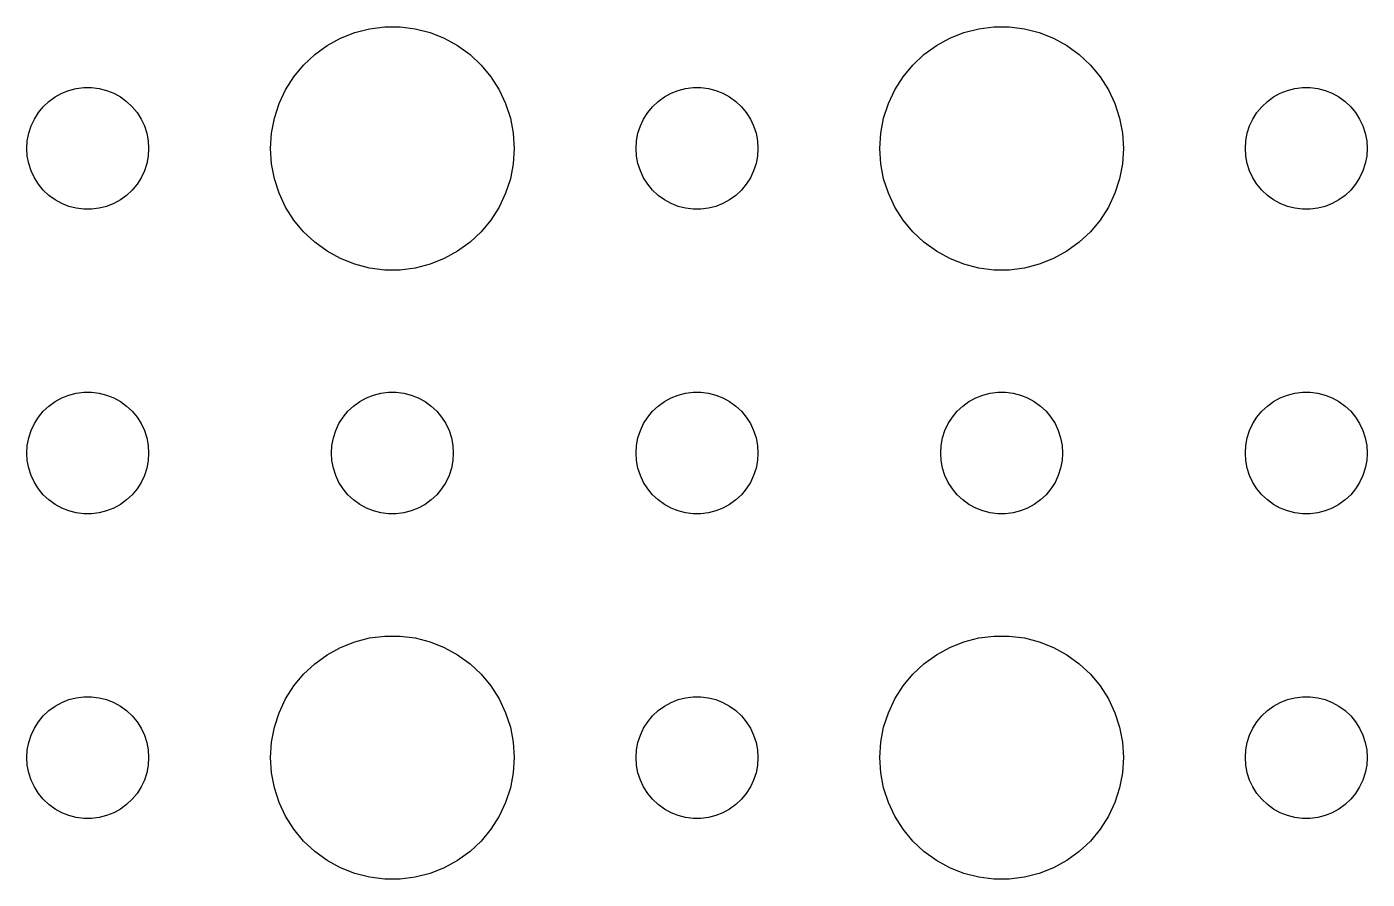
# Model space of a CAD drawing. Header units: metres. Extents: x -150 to 150, y -149 to 149.
# Drawn here: x -76.5 to -43.5, y -100.49 to -79.51 of the extents above; entities that cross this region are included whole.
import ezdxf

# ---------------------------------------------------------------- set-up
doc = ezdxf.new("R2010")
doc.units = ezdxf.units.M

msp = doc.modelspace()

# ---------------------------------------------------------------- linework, layer by layer
for p, q in [((-68.0621, -79.5531), (-67.6884, -79.5059)), ((-67.6884, -79.5059), (-67.3116, -79.5059)), ((-67.3116, -79.5059), (-66.9379, -79.5531)), ((-53.0621, -79.5531), (-52.6884, -79.5059)), ((-52.6884, -79.5059), (-52.3116, -79.5059)), ((-52.3116, -79.5059), (-51.9379, -79.5531)), ((-69.1075, -79.967), (-68.7773, -79.7855)), ((-68.7773, -79.7855), (-68.427, -79.6468)), ((-68.427, -79.6468), (-68.0621, -79.5531)), ((-66.9379, -79.5531), (-66.573, -79.6468)), ((-66.573, -79.6468), (-66.2227, -79.7855)), ((-66.2227, -79.7855), (-65.8925, -79.967)), ((-54.1075, -79.967), (-53.7773, -79.7855)), ((-53.7773, -79.7855), (-53.427, -79.6468)), ((-53.427, -79.6468), (-53.0621, -79.5531)), ((-51.9379, -79.5531), (-51.5729, -79.6468)), ((-51.5729, -79.6468), (-51.2227, -79.7855)), ((-51.2227, -79.7855), (-50.8925, -79.967)), ((-69.6869, -80.4464), (-69.4123, -80.1885)), ((-69.4123, -80.1885), (-69.1075, -79.967)), ((-65.8925, -79.967), (-65.5877, -80.1885)), ((-65.5877, -80.1885), (-65.3131, -80.4464)), ((-54.6869, -80.4464), (-54.4123, -80.1885)), ((-54.4123, -80.1885), (-54.1075, -79.967)), ((-50.8925, -79.967), (-50.5877, -80.1885)), ((-50.5877, -80.1885), (-50.3131, -80.4464)), ((-69.927, -80.7366), (-69.6869, -80.4464)), ((-65.3131, -80.4464), (-65.073, -80.7366)), ((-54.927, -80.7366), (-54.6869, -80.4464)), ((-50.3131, -80.4464), (-50.0729, -80.7366)), ((-70.1289, -81.0547), (-69.927, -80.7366)), ((-65.073, -80.7366), (-64.8711, -81.0547)), ((-55.1289, -81.0547), (-54.927, -80.7366)), ((-50.0729, -80.7366), (-49.8711, -81.0547)), ((-75.8037, -81.2335), (-75.6387, -81.1428)), ((-75.6387, -81.1428), (-75.4635, -81.0734)), ((-75.4635, -81.0734), (-75.2811, -81.0266)), ((-75.2811, -81.0266), (-75.0942, -81.003)), ((-75.0942, -81.003), (-74.9058, -81.003)), ((-74.9058, -81.003), (-74.7189, -81.0266)), ((-74.7189, -81.0266), (-74.5365, -81.0734)), ((-74.5365, -81.0734), (-74.3613, -81.1428)), ((-74.3613, -81.1428), (-74.1963, -81.2335)), ((-70.2893, -81.3956), (-70.1289, -81.0547)), ((-64.8711, -81.0547), (-64.7107, -81.3956)), ((-60.8037, -81.2335), (-60.6387, -81.1428)), ((-60.6387, -81.1428), (-60.4635, -81.0734)), ((-60.4635, -81.0734), (-60.2811, -81.0266)), ((-60.2811, -81.0266), (-60.0942, -81.003)), ((-60.0942, -81.003), (-59.9058, -81.003)), ((-59.9058, -81.003), (-59.7189, -81.0266)), ((-59.7189, -81.0266), (-59.5365, -81.0734)), ((-59.5365, -81.0734), (-59.3613, -81.1428)), ((-59.3613, -81.1428), (-59.1963, -81.2335)), ((-55.2893, -81.3956), (-55.1289, -81.0547)), ((-49.8711, -81.0547), (-49.7107, -81.3956)), ((-45.8037, -81.2335), (-45.6387, -81.1428)), ((-45.6387, -81.1428), (-45.4635, -81.0734)), ((-45.4635, -81.0734), (-45.2811, -81.0266)), ((-45.2811, -81.0266), (-45.0942, -81.003)), ((-45.0942, -81.003), (-44.9058, -81.003)), ((-44.9058, -81.003), (-44.7189, -81.0266)), ((-44.7189, -81.0266), (-44.5365, -81.0734)), ((-44.5365, -81.0734), (-44.3613, -81.1428)), ((-44.3613, -81.1428), (-44.1963, -81.2335)), ((-76.2135, -81.6183), (-76.0934, -81.4732)), ((-76.0934, -81.4732), (-75.9561, -81.3442)), ((-75.9561, -81.3442), (-75.8037, -81.2335)), ((-74.1963, -81.2335), (-74.0439, -81.3442)), ((-74.0439, -81.3442), (-73.9065, -81.4732)), ((-73.9065, -81.4732), (-73.7865, -81.6183)), ((-70.4057, -81.7539), (-70.2893, -81.3956)), ((-64.7107, -81.3956), (-64.5943, -81.7539)), ((-61.2135, -81.6183), (-61.0934, -81.4732)), ((-61.0934, -81.4732), (-60.9561, -81.3442)), ((-60.9561, -81.3442), (-60.8037, -81.2335)), ((-59.1963, -81.2335), (-59.0439, -81.3442)), ((-59.0439, -81.3442), (-58.9065, -81.4732)), ((-58.9065, -81.4732), (-58.7865, -81.6183)), ((-55.4057, -81.7539), (-55.2893, -81.3956)), ((-49.7107, -81.3956), (-49.5942, -81.7539)), ((-46.2135, -81.6183), (-46.0934, -81.4732)), ((-46.0934, -81.4732), (-45.9561, -81.3442)), ((-45.9561, -81.3442), (-45.8037, -81.2335)), ((-44.1963, -81.2335), (-44.0439, -81.3442)), ((-44.0439, -81.3442), (-43.9065, -81.4732)), ((-43.9065, -81.4732), (-43.7865, -81.6183)), ((-76.3947, -81.9478), (-76.3145, -81.7774)), ((-76.3145, -81.7774), (-76.2135, -81.6183)), ((-73.7865, -81.6183), (-73.6855, -81.7774)), ((-73.6855, -81.7774), (-73.6053, -81.9478)), ((-70.4763, -82.124), (-70.4057, -81.7539)), ((-64.5943, -81.7539), (-64.5237, -82.124)), ((-61.3947, -81.9478), (-61.3145, -81.7774)), ((-61.3145, -81.7774), (-61.2135, -81.6183)), ((-58.7865, -81.6183), (-58.6855, -81.7774)), ((-58.6855, -81.7774), (-58.6053, -81.9478)), ((-55.4763, -82.124), (-55.4057, -81.7539)), ((-49.5942, -81.7539), (-49.5237, -82.124)), ((-46.3947, -81.9478), (-46.3145, -81.7774)), ((-46.3145, -81.7774), (-46.2135, -81.6183)), ((-43.7865, -81.6183), (-43.6855, -81.7774)), ((-43.6855, -81.7774), (-43.6053, -81.9478)), ((-76.4882, -82.312), (-76.4529, -82.127)), ((-76.4529, -82.127), (-76.3947, -81.9478)), ((-73.6053, -81.9478), (-73.5471, -82.127)), ((-73.5471, -82.127), (-73.5118, -82.312)), ((-70.5, -82.5), (-70.4763, -82.124)), ((-64.5237, -82.124), (-64.5, -82.5)), ((-61.4882, -82.312), (-61.4529, -82.127)), ((-61.4529, -82.127), (-61.3947, -81.9478)), ((-58.6053, -81.9478), (-58.5471, -82.127)), ((-58.5471, -82.127), (-58.5118, -82.312)), ((-55.5, -82.5), (-55.4763, -82.124)), ((-49.5237, -82.124), (-49.5, -82.5)), ((-46.4882, -82.312), (-46.4529, -82.127)), ((-46.4529, -82.127), (-46.3947, -81.9478)), ((-43.6053, -81.9478), (-43.5471, -82.127)), ((-43.5471, -82.127), (-43.5118, -82.312)), ((-76.5, -82.5), (-76.4882, -82.312)), ((-76.4882, -82.688), (-76.5, -82.5)), ((-73.5118, -82.312), (-73.5, -82.5)), ((-73.5, -82.5), (-73.5118, -82.688)), ((-70.4763, -82.876), (-70.5, -82.5)), ((-64.5, -82.5), (-64.5237, -82.876)), ((-61.5, -82.5), (-61.4882, -82.312)), ((-61.4882, -82.688), (-61.5, -82.5)), ((-58.5118, -82.312), (-58.5, -82.5)), ((-58.5, -82.5), (-58.5118, -82.688)), ((-55.4763, -82.876), (-55.5, -82.5)), ((-49.5, -82.5), (-49.5237, -82.876)), ((-46.5, -82.5), (-46.4882, -82.312)), ((-46.4882, -82.688), (-46.5, -82.5)), ((-43.5118, -82.312), (-43.5, -82.5)), ((-43.5, -82.5), (-43.5118, -82.688)), ((-76.4529, -82.873), (-76.4882, -82.688)), ((-73.5118, -82.688), (-73.5471, -82.873)), ((-61.4529, -82.873), (-61.4882, -82.688)), ((-58.5118, -82.688), (-58.5471, -82.873)), ((-46.4529, -82.873), (-46.4882, -82.688)), ((-43.5118, -82.688), (-43.5471, -82.873)), ((-76.3947, -83.0522), (-76.4529, -82.873)), ((-76.3145, -83.2226), (-76.3947, -83.0522)), ((-73.6053, -83.0522), (-73.6855, -83.2226)), ((-73.5471, -82.873), (-73.6053, -83.0522)), ((-70.4057, -83.2461), (-70.4763, -82.876)), ((-64.5237, -82.876), (-64.5943, -83.2461)), ((-61.3947, -83.0522), (-61.4529, -82.873)), ((-61.3145, -83.2226), (-61.3947, -83.0522)), ((-58.6053, -83.0522), (-58.6855, -83.2226)), ((-58.5471, -82.873), (-58.6053, -83.0522)), ((-55.4057, -83.2461), (-55.4763, -82.876)), ((-49.5237, -82.876), (-49.5942, -83.2461)), ((-46.3947, -83.0522), (-46.4529, -82.873)), ((-46.3145, -83.2226), (-46.3947, -83.0522)), ((-43.6053, -83.0522), (-43.6855, -83.2226)), ((-43.5471, -82.873), (-43.6053, -83.0522)), ((-76.2135, -83.3817), (-76.3145, -83.2226)), ((-76.0934, -83.5268), (-76.2135, -83.3817)), ((-73.7865, -83.3817), (-73.9065, -83.5268)), ((-73.6855, -83.2226), (-73.7865, -83.3817)), ((-70.2893, -83.6044), (-70.4057, -83.2461)), ((-64.5943, -83.2461), (-64.7107, -83.6044)), ((-61.2135, -83.3817), (-61.3145, -83.2226)), ((-61.0934, -83.5268), (-61.2135, -83.3817)), ((-58.7865, -83.3817), (-58.9065, -83.5268)), ((-58.6855, -83.2226), (-58.7865, -83.3817)), ((-55.2893, -83.6044), (-55.4057, -83.2461)), ((-49.5942, -83.2461), (-49.7107, -83.6044)), ((-46.2135, -83.3817), (-46.3145, -83.2226)), ((-46.0934, -83.5268), (-46.2135, -83.3817)), ((-43.7865, -83.3817), (-43.9065, -83.5268)), ((-43.6855, -83.2226), (-43.7865, -83.3817)), ((-75.9561, -83.6558), (-76.0934, -83.5268)), ((-75.8037, -83.7665), (-75.9561, -83.6558)), ((-75.6387, -83.8572), (-75.8037, -83.7665)), ((-74.1963, -83.7665), (-74.3613, -83.8572)), ((-74.0439, -83.6558), (-74.1963, -83.7665)), ((-73.9065, -83.5268), (-74.0439, -83.6558)), ((-70.1289, -83.9453), (-70.2893, -83.6044)), ((-64.7107, -83.6044), (-64.8711, -83.9453)), ((-60.9561, -83.6558), (-61.0934, -83.5268)), ((-60.8037, -83.7665), (-60.9561, -83.6558)), ((-60.6387, -83.8572), (-60.8037, -83.7665)), ((-59.1963, -83.7665), (-59.3613, -83.8572)), ((-59.0439, -83.6558), (-59.1963, -83.7665)), ((-58.9065, -83.5268), (-59.0439, -83.6558)), ((-55.1289, -83.9453), (-55.2893, -83.6044)), ((-49.7107, -83.6044), (-49.8711, -83.9453)), ((-45.9561, -83.6558), (-46.0934, -83.5268)), ((-45.8037, -83.7665), (-45.9561, -83.6558)), ((-45.6387, -83.8572), (-45.8037, -83.7665)), ((-44.1963, -83.7665), (-44.3613, -83.8572)), ((-44.0439, -83.6558), (-44.1963, -83.7665)), ((-43.9065, -83.5268), (-44.0439, -83.6558)), ((-75.4635, -83.9266), (-75.6387, -83.8572)), ((-75.2811, -83.9734), (-75.4635, -83.9266)), ((-75.0942, -83.997), (-75.2811, -83.9734)), ((-74.9058, -83.997), (-75.0942, -83.997)), ((-74.7189, -83.9734), (-74.9058, -83.997)), ((-74.5365, -83.9266), (-74.7189, -83.9734)), ((-74.3613, -83.8572), (-74.5365, -83.9266)), ((-69.927, -84.2634), (-70.1289, -83.9453)), ((-64.8711, -83.9453), (-65.073, -84.2634)), ((-60.4635, -83.9266), (-60.6387, -83.8572)), ((-60.2811, -83.9734), (-60.4635, -83.9266)), ((-60.0942, -83.997), (-60.2811, -83.9734)), ((-59.9058, -83.997), (-60.0942, -83.997)), ((-59.7189, -83.9734), (-59.9058, -83.997)), ((-59.5365, -83.9266), (-59.7189, -83.9734)), ((-59.3613, -83.8572), (-59.5365, -83.9266)), ((-54.927, -84.2634), (-55.1289, -83.9453)), ((-49.8711, -83.9453), (-50.0729, -84.2634)), ((-45.4635, -83.9266), (-45.6387, -83.8572)), ((-45.2811, -83.9734), (-45.4635, -83.9266)), ((-45.0942, -83.997), (-45.2811, -83.9734)), ((-44.9058, -83.997), (-45.0942, -83.997)), ((-44.7189, -83.9734), (-44.9058, -83.997)), ((-44.5365, -83.9266), (-44.7189, -83.9734)), ((-44.3613, -83.8572), (-44.5365, -83.9266)), ((-69.6869, -84.5536), (-69.927, -84.2634)), ((-65.073, -84.2634), (-65.3131, -84.5536)), ((-54.6869, -84.5536), (-54.927, -84.2634)), ((-50.0729, -84.2634), (-50.3131, -84.5536)), ((-69.4123, -84.8115), (-69.6869, -84.5536)), ((-65.3131, -84.5536), (-65.5877, -84.8115)), ((-54.4123, -84.8115), (-54.6869, -84.5536)), ((-50.3131, -84.5536), (-50.5877, -84.8115)), ((-69.1075, -85.033), (-69.4123, -84.8115)), ((-68.7773, -85.2145), (-69.1075, -85.033)), ((-65.8925, -85.033), (-66.2227, -85.2145)), ((-65.5877, -84.8115), (-65.8925, -85.033)), ((-54.1075, -85.033), (-54.4123, -84.8115)), ((-53.7773, -85.2145), (-54.1075, -85.033)), ((-50.8925, -85.033), (-51.2227, -85.2145)), ((-50.5877, -84.8115), (-50.8925, -85.033)), ((-68.427, -85.3532), (-68.7773, -85.2145)), ((-68.0621, -85.4469), (-68.427, -85.3532)), ((-67.6884, -85.4941), (-68.0621, -85.4469)), ((-66.9379, -85.4469), (-67.3116, -85.4941)), ((-66.573, -85.3532), (-66.9379, -85.4469)), ((-66.2227, -85.2145), (-66.573, -85.3532)), ((-53.427, -85.3532), (-53.7773, -85.2145)), ((-53.0621, -85.4469), (-53.427, -85.3532)), ((-52.6884, -85.4941), (-53.0621, -85.4469)), ((-51.9379, -85.4469), (-52.3116, -85.4941)), ((-51.5729, -85.3532), (-51.9379, -85.4469)), ((-51.2227, -85.2145), (-51.5729, -85.3532)), ((-67.3116, -85.4941), (-67.6884, -85.4941)), ((-52.3116, -85.4941), (-52.6884, -85.4941)), ((-75.9561, -88.8442), (-75.8037, -88.7335)), ((-75.8037, -88.7335), (-75.6387, -88.6428)), ((-75.6387, -88.6428), (-75.4635, -88.5734)), ((-75.4635, -88.5734), (-75.2811, -88.5266)), ((-75.2811, -88.5266), (-75.0942, -88.503)), ((-75.0942, -88.503), (-74.9058, -88.503)), ((-74.9058, -88.503), (-74.7189, -88.5266)), ((-74.7189, -88.5266), (-74.5365, -88.5734)), ((-74.5365, -88.5734), (-74.3613, -88.6428)), ((-74.3613, -88.6428), (-74.1963, -88.7335)), ((-74.1963, -88.7335), (-74.0439, -88.8442)), ((-68.4561, -88.8442), (-68.3037, -88.7335)), ((-68.3037, -88.7335), (-68.1387, -88.6428)), ((-68.1387, -88.6428), (-67.9635, -88.5734)), ((-67.9635, -88.5734), (-67.7811, -88.5266)), ((-67.7811, -88.5266), (-67.5942, -88.503)), ((-67.5942, -88.503), (-67.4058, -88.503)), ((-67.4058, -88.503), (-67.2189, -88.5266)), ((-67.2189, -88.5266), (-67.0365, -88.5734)), ((-67.0365, -88.5734), (-66.8613, -88.6428)), ((-66.8613, -88.6428), (-66.6963, -88.7335)), ((-66.6963, -88.7335), (-66.5439, -88.8442)), ((-60.9561, -88.8442), (-60.8037, -88.7335)), ((-60.8037, -88.7335), (-60.6387, -88.6428)), ((-60.6387, -88.6428), (-60.4635, -88.5734)), ((-60.4635, -88.5734), (-60.2811, -88.5266)), ((-60.2811, -88.5266), (-60.0942, -88.503)), ((-60.0942, -88.503), (-59.9058, -88.503)), ((-59.9058, -88.503), (-59.7189, -88.5266)), ((-59.7189, -88.5266), (-59.5365, -88.5734)), ((-59.5365, -88.5734), (-59.3613, -88.6428)), ((-59.3613, -88.6428), (-59.1963, -88.7335)), ((-59.1963, -88.7335), (-59.0439, -88.8442)), ((-53.4561, -88.8442), (-53.3037, -88.7335)), ((-53.3037, -88.7335), (-53.1387, -88.6428)), ((-53.1387, -88.6428), (-52.9635, -88.5734)), ((-52.9635, -88.5734), (-52.7811, -88.5266)), ((-52.7811, -88.5266), (-52.5942, -88.503)), ((-52.5942, -88.503), (-52.4058, -88.503)), ((-52.4058, -88.503), (-52.2189, -88.5266)), ((-52.2189, -88.5266), (-52.0365, -88.5734)), ((-52.0365, -88.5734), (-51.8613, -88.6428)), ((-51.8613, -88.6428), (-51.6963, -88.7335)), ((-51.6963, -88.7335), (-51.5439, -88.8442)), ((-45.9561, -88.8442), (-45.8037, -88.7335)), ((-45.8037, -88.7335), (-45.6387, -88.6428)), ((-45.6387, -88.6428), (-45.4635, -88.5734)), ((-45.4635, -88.5734), (-45.2811, -88.5266)), ((-45.2811, -88.5266), (-45.0942, -88.503)), ((-45.0942, -88.503), (-44.9058, -88.503)), ((-44.9058, -88.503), (-44.7189, -88.5266)), ((-44.7189, -88.5266), (-44.5365, -88.5734)), ((-44.5365, -88.5734), (-44.3613, -88.6428)), ((-44.3613, -88.6428), (-44.1963, -88.7335)), ((-44.1963, -88.7335), (-44.0439, -88.8442)), ((-76.2135, -89.1183), (-76.0934, -88.9732)), ((-76.0934, -88.9732), (-75.9561, -88.8442)), ((-74.0439, -88.8442), (-73.9065, -88.9732)), ((-73.9065, -88.9732), (-73.7865, -89.1183)), ((-68.7135, -89.1183), (-68.5934, -88.9732)), ((-68.5934, -88.9732), (-68.4561, -88.8442)), ((-66.5439, -88.8442), (-66.4065, -88.9732)), ((-66.4065, -88.9732), (-66.2865, -89.1183)), ((-61.2135, -89.1183), (-61.0934, -88.9732)), ((-61.0934, -88.9732), (-60.9561, -88.8442)), ((-59.0439, -88.8442), (-58.9065, -88.9732)), ((-58.9065, -88.9732), (-58.7865, -89.1183)), ((-53.7135, -89.1183), (-53.5934, -88.9732)), ((-53.5934, -88.9732), (-53.4561, -88.8442)), ((-51.5439, -88.8442), (-51.4065, -88.9732)), ((-51.4065, -88.9732), (-51.2865, -89.1183)), ((-46.2135, -89.1183), (-46.0934, -88.9732)), ((-46.0934, -88.9732), (-45.9561, -88.8442)), ((-44.0439, -88.8442), (-43.9065, -88.9732)), ((-43.9065, -88.9732), (-43.7865, -89.1183)), ((-76.3947, -89.4478), (-76.3145, -89.2774)), ((-76.3145, -89.2774), (-76.2135, -89.1183)), ((-73.7865, -89.1183), (-73.6855, -89.2774)), ((-73.6855, -89.2774), (-73.6053, -89.4478)), ((-68.8947, -89.4478), (-68.8145, -89.2774)), ((-68.8145, -89.2774), (-68.7135, -89.1183)), ((-66.2865, -89.1183), (-66.1855, -89.2774)), ((-66.1855, -89.2774), (-66.1053, -89.4478)), ((-61.3947, -89.4478), (-61.3145, -89.2774)), ((-61.3145, -89.2774), (-61.2135, -89.1183)), ((-58.7865, -89.1183), (-58.6855, -89.2774)), ((-58.6855, -89.2774), (-58.6053, -89.4478)), ((-53.8947, -89.4478), (-53.8145, -89.2774)), ((-53.8145, -89.2774), (-53.7135, -89.1183)), ((-51.2865, -89.1183), (-51.1855, -89.2774)), ((-51.1855, -89.2774), (-51.1053, -89.4478)), ((-46.3947, -89.4478), (-46.3145, -89.2774)), ((-46.3145, -89.2774), (-46.2135, -89.1183)), ((-43.7865, -89.1183), (-43.6855, -89.2774)), ((-43.6855, -89.2774), (-43.6053, -89.4478)), ((-76.4882, -89.812), (-76.4529, -89.627)), ((-76.4529, -89.627), (-76.3947, -89.4478)), ((-73.6053, -89.4478), (-73.5471, -89.627)), ((-73.5471, -89.627), (-73.5118, -89.812)), ((-68.9882, -89.812), (-68.9529, -89.627)), ((-68.9529, -89.627), (-68.8947, -89.4478)), ((-66.1053, -89.4478), (-66.0471, -89.627)), ((-66.0471, -89.627), (-66.0118, -89.812)), ((-61.4882, -89.812), (-61.4529, -89.627)), ((-61.4529, -89.627), (-61.3947, -89.4478)), ((-58.6053, -89.4478), (-58.5471, -89.627)), ((-58.5471, -89.627), (-58.5118, -89.812)), ((-53.9882, -89.812), (-53.9529, -89.627)), ((-53.9529, -89.627), (-53.8947, -89.4478)), ((-51.1053, -89.4478), (-51.0471, -89.627)), ((-51.0471, -89.627), (-51.0118, -89.812)), ((-46.4882, -89.812), (-46.4529, -89.627)), ((-46.4529, -89.627), (-46.3947, -89.4478)), ((-43.6053, -89.4478), (-43.5471, -89.627)), ((-43.5471, -89.627), (-43.5118, -89.812)), ((-76.5, -90), (-76.4882, -89.812)), ((-76.4882, -90.188), (-76.5, -90)), ((-73.5118, -89.812), (-73.5, -90)), ((-73.5, -90), (-73.5118, -90.188)), ((-69, -90), (-68.9882, -89.812)), ((-68.9882, -90.188), (-69, -90)), ((-66.0118, -89.812), (-66, -90)), ((-66, -90), (-66.0118, -90.188)), ((-61.5, -90), (-61.4882, -89.812)), ((-61.4882, -90.188), (-61.5, -90)), ((-58.5118, -89.812), (-58.5, -90)), ((-58.5, -90), (-58.5118, -90.188)), ((-54, -90), (-53.9882, -89.812)), ((-53.9882, -90.188), (-54, -90)), ((-51.0118, -89.812), (-51, -90)), ((-51, -90), (-51.0118, -90.188)), ((-46.5, -90), (-46.4882, -89.812)), ((-46.4882, -90.188), (-46.5, -90)), ((-43.5118, -89.812), (-43.5, -90)), ((-43.5, -90), (-43.5118, -90.188)), ((-76.4529, -90.373), (-76.4882, -90.188)), ((-76.3947, -90.5522), (-76.4529, -90.373)), ((-73.5471, -90.373), (-73.6053, -90.5522)), ((-73.5118, -90.188), (-73.5471, -90.373)), ((-68.9529, -90.373), (-68.9882, -90.188)), ((-68.8947, -90.5522), (-68.9529, -90.373)), ((-66.0471, -90.373), (-66.1053, -90.5522)), ((-66.0118, -90.188), (-66.0471, -90.373)), ((-61.4529, -90.373), (-61.4882, -90.188)), ((-61.3947, -90.5522), (-61.4529, -90.373)), ((-58.5471, -90.373), (-58.6053, -90.5522)), ((-58.5118, -90.188), (-58.5471, -90.373)), ((-53.9529, -90.373), (-53.9882, -90.188)), ((-53.8947, -90.5522), (-53.9529, -90.373)), ((-51.0471, -90.373), (-51.1053, -90.5522)), ((-51.0118, -90.188), (-51.0471, -90.373)), ((-46.4529, -90.373), (-46.4882, -90.188)), ((-46.3947, -90.5522), (-46.4529, -90.373)), ((-43.5471, -90.373), (-43.6053, -90.5522)), ((-43.5118, -90.188), (-43.5471, -90.373)), ((-76.3145, -90.7226), (-76.3947, -90.5522)), ((-76.2135, -90.8817), (-76.3145, -90.7226)), ((-73.6855, -90.7226), (-73.7865, -90.8817)), ((-73.6053, -90.5522), (-73.6855, -90.7226)), ((-68.8145, -90.7226), (-68.8947, -90.5522)), ((-68.7135, -90.8817), (-68.8145, -90.7226)), ((-66.1855, -90.7226), (-66.2865, -90.8817)), ((-66.1053, -90.5522), (-66.1855, -90.7226)), ((-61.3145, -90.7226), (-61.3947, -90.5522)), ((-61.2135, -90.8817), (-61.3145, -90.7226)), ((-58.6855, -90.7226), (-58.7865, -90.8817)), ((-58.6053, -90.5522), (-58.6855, -90.7226)), ((-53.8145, -90.7226), (-53.8947, -90.5522)), ((-53.7135, -90.8817), (-53.8145, -90.7226)), ((-51.1855, -90.7226), (-51.2865, -90.8817)), ((-51.1053, -90.5522), (-51.1855, -90.7226)), ((-46.3145, -90.7226), (-46.3947, -90.5522)), ((-46.2135, -90.8817), (-46.3145, -90.7226)), ((-43.6855, -90.7226), (-43.7865, -90.8817)), ((-43.6053, -90.5522), (-43.6855, -90.7226)), ((-76.0934, -91.0268), (-76.2135, -90.8817)), ((-75.9561, -91.1558), (-76.0934, -91.0268)), ((-73.9065, -91.0268), (-74.0439, -91.1558)), ((-73.7865, -90.8817), (-73.9065, -91.0268)), ((-68.5934, -91.0268), (-68.7135, -90.8817)), ((-68.4561, -91.1558), (-68.5934, -91.0268)), ((-66.4065, -91.0268), (-66.5439, -91.1558)), ((-66.2865, -90.8817), (-66.4065, -91.0268)), ((-61.0934, -91.0268), (-61.2135, -90.8817)), ((-60.9561, -91.1558), (-61.0934, -91.0268)), ((-58.9065, -91.0268), (-59.0439, -91.1558)), ((-58.7865, -90.8817), (-58.9065, -91.0268)), ((-53.5934, -91.0268), (-53.7135, -90.8817)), ((-53.4561, -91.1558), (-53.5934, -91.0268)), ((-51.4065, -91.0268), (-51.5439, -91.1558)), ((-51.2865, -90.8817), (-51.4065, -91.0268)), ((-46.0934, -91.0268), (-46.2135, -90.8817)), ((-45.9561, -91.1558), (-46.0934, -91.0268)), ((-43.9065, -91.0268), (-44.0439, -91.1558)), ((-43.7865, -90.8817), (-43.9065, -91.0268)), ((-75.8037, -91.2665), (-75.9561, -91.1558)), ((-75.6387, -91.3572), (-75.8037, -91.2665)), ((-75.4635, -91.4266), (-75.6387, -91.3572)), ((-74.3613, -91.3572), (-74.5365, -91.4266)), ((-74.1963, -91.2665), (-74.3613, -91.3572)), ((-74.0439, -91.1558), (-74.1963, -91.2665)), ((-68.3037, -91.2665), (-68.4561, -91.1558)), ((-68.1387, -91.3572), (-68.3037, -91.2665)), ((-67.9635, -91.4266), (-68.1387, -91.3572)), ((-66.8613, -91.3572), (-67.0365, -91.4266)), ((-66.6963, -91.2665), (-66.8613, -91.3572)), ((-66.5439, -91.1558), (-66.6963, -91.2665)), ((-60.8037, -91.2665), (-60.9561, -91.1558)), ((-60.6387, -91.3572), (-60.8037, -91.2665)), ((-60.4635, -91.4266), (-60.6387, -91.3572)), ((-59.3613, -91.3572), (-59.5365, -91.4266)), ((-59.1963, -91.2665), (-59.3613, -91.3572)), ((-59.0439, -91.1558), (-59.1963, -91.2665)), ((-53.3037, -91.2665), (-53.4561, -91.1558)), ((-53.1387, -91.3572), (-53.3037, -91.2665)), ((-52.9635, -91.4266), (-53.1387, -91.3572)), ((-51.8613, -91.3572), (-52.0365, -91.4266)), ((-51.6963, -91.2665), (-51.8613, -91.3572)), ((-51.5439, -91.1558), (-51.6963, -91.2665)), ((-45.8037, -91.2665), (-45.9561, -91.1558)), ((-45.6387, -91.3572), (-45.8037, -91.2665)), ((-45.4635, -91.4266), (-45.6387, -91.3572)), ((-44.3613, -91.3572), (-44.5365, -91.4266)), ((-44.1963, -91.2665), (-44.3613, -91.3572)), ((-44.0439, -91.1558), (-44.1963, -91.2665)), ((-75.2811, -91.4734), (-75.4635, -91.4266)), ((-75.0942, -91.497), (-75.2811, -91.4734)), ((-74.9058, -91.497), (-75.0942, -91.497)), ((-74.7189, -91.4734), (-74.9058, -91.497)), ((-74.5365, -91.4266), (-74.7189, -91.4734)), ((-67.7811, -91.4734), (-67.9635, -91.4266)), ((-67.5942, -91.497), (-67.7811, -91.4734)), ((-67.4058, -91.497), (-67.5942, -91.497)), ((-67.2189, -91.4734), (-67.4058, -91.497)), ((-67.0365, -91.4266), (-67.2189, -91.4734)), ((-60.2811, -91.4734), (-60.4635, -91.4266)), ((-60.0942, -91.497), (-60.2811, -91.4734)), ((-59.9058, -91.497), (-60.0942, -91.497)), ((-59.7189, -91.4734), (-59.9058, -91.497)), ((-59.5365, -91.4266), (-59.7189, -91.4734)), ((-52.7811, -91.4734), (-52.9635, -91.4266)), ((-52.5942, -91.497), (-52.7811, -91.4734)), ((-52.4058, -91.497), (-52.5942, -91.497)), ((-52.2189, -91.4734), (-52.4058, -91.497)), ((-52.0365, -91.4266), (-52.2189, -91.4734)), ((-45.2811, -91.4734), (-45.4635, -91.4266)), ((-45.0942, -91.497), (-45.2811, -91.4734)), ((-44.9058, -91.497), (-45.0942, -91.497)), ((-44.7189, -91.4734), (-44.9058, -91.497)), ((-44.5365, -91.4266), (-44.7189, -91.4734)), ((-68.7773, -94.7855), (-68.427, -94.6468)), ((-68.427, -94.6468), (-68.0621, -94.5531)), ((-68.0621, -94.5531), (-67.6884, -94.5059)), ((-67.6884, -94.5059), (-67.3116, -94.5059)), ((-67.3116, -94.5059), (-66.9379, -94.5531)), ((-66.9379, -94.5531), (-66.573, -94.6468)), ((-66.573, -94.6468), (-66.2227, -94.7855)), ((-53.7773, -94.7855), (-53.427, -94.6468)), ((-53.427, -94.6468), (-53.0621, -94.5531)), ((-53.0621, -94.5531), (-52.6884, -94.5059)), ((-52.6884, -94.5059), (-52.3116, -94.5059)), ((-52.3116, -94.5059), (-51.9379, -94.5531)), ((-51.9379, -94.5531), (-51.5729, -94.6468)), ((-51.5729, -94.6468), (-51.2227, -94.7855)), ((-69.4123, -95.1885), (-69.1075, -94.967)), ((-69.1075, -94.967), (-68.7773, -94.7855)), ((-66.2227, -94.7855), (-65.8925, -94.967)), ((-65.8925, -94.967), (-65.5877, -95.1885)), ((-54.4123, -95.1885), (-54.1075, -94.967)), ((-54.1075, -94.967), (-53.7773, -94.7855)), ((-51.2227, -94.7855), (-50.8925, -94.967)), ((-50.8925, -94.967), (-50.5877, -95.1885)), ((-69.6869, -95.4464), (-69.4123, -95.1885)), ((-65.5877, -95.1885), (-65.3131, -95.4464)), ((-54.6869, -95.4464), (-54.4123, -95.1885)), ((-50.5877, -95.1885), (-50.3131, -95.4464)), ((-69.927, -95.7366), (-69.6869, -95.4464)), ((-65.3131, -95.4464), (-65.073, -95.7366)), ((-54.927, -95.7366), (-54.6869, -95.4464)), ((-50.3131, -95.4464), (-50.0729, -95.7366)), ((-75.4635, -96.0734), (-75.2811, -96.0266)), ((-75.2811, -96.0266), (-75.0942, -96.003)), ((-75.0942, -96.003), (-74.9058, -96.003)), ((-74.9058, -96.003), (-74.7189, -96.0266)), ((-74.7189, -96.0266), (-74.5365, -96.0734)), ((-70.1289, -96.0547), (-69.927, -95.7366)), ((-65.073, -95.7366), (-64.8711, -96.0547)), ((-60.4635, -96.0734), (-60.2811, -96.0266)), ((-60.2811, -96.0266), (-60.0942, -96.003)), ((-60.0942, -96.003), (-59.9058, -96.003)), ((-59.9058, -96.003), (-59.7189, -96.0266)), ((-59.7189, -96.0266), (-59.5365, -96.0734)), ((-55.1289, -96.0547), (-54.927, -95.7366)), ((-50.0729, -95.7366), (-49.8711, -96.0547)), ((-45.4635, -96.0734), (-45.2811, -96.0266)), ((-45.2811, -96.0266), (-45.0942, -96.003)), ((-45.0942, -96.003), (-44.9058, -96.003)), ((-44.9058, -96.003), (-44.7189, -96.0266)), ((-44.7189, -96.0266), (-44.5365, -96.0734)), ((-76.0934, -96.4732), (-75.9561, -96.3442)), ((-75.9561, -96.3442), (-75.8037, -96.2335)), ((-75.8037, -96.2335), (-75.6387, -96.1428)), ((-75.6387, -96.1428), (-75.4635, -96.0734)), ((-74.5365, -96.0734), (-74.3613, -96.1428)), ((-74.3613, -96.1428), (-74.1963, -96.2335)), ((-74.1963, -96.2335), (-74.0439, -96.3442)), ((-74.0439, -96.3442), (-73.9065, -96.4732)), ((-70.2893, -96.3956), (-70.1289, -96.0547)), ((-64.8711, -96.0547), (-64.7107, -96.3956)), ((-61.0934, -96.4732), (-60.9561, -96.3442)), ((-60.9561, -96.3442), (-60.8037, -96.2335)), ((-60.8037, -96.2335), (-60.6387, -96.1428)), ((-60.6387, -96.1428), (-60.4635, -96.0734)), ((-59.5365, -96.0734), (-59.3613, -96.1428)), ((-59.3613, -96.1428), (-59.1963, -96.2335)), ((-59.1963, -96.2335), (-59.0439, -96.3442)), ((-59.0439, -96.3442), (-58.9065, -96.4732)), ((-55.2893, -96.3956), (-55.1289, -96.0547)), ((-49.8711, -96.0547), (-49.7107, -96.3956)), ((-46.0934, -96.4732), (-45.9561, -96.3442)), ((-45.9561, -96.3442), (-45.8037, -96.2335)), ((-45.8037, -96.2335), (-45.6387, -96.1428)), ((-45.6387, -96.1428), (-45.4635, -96.0734)), ((-44.5365, -96.0734), (-44.3613, -96.1428)), ((-44.3613, -96.1428), (-44.1963, -96.2335)), ((-44.1963, -96.2335), (-44.0439, -96.3442)), ((-44.0439, -96.3442), (-43.9065, -96.4732)), ((-76.3145, -96.7774), (-76.2135, -96.6183)), ((-76.2135, -96.6183), (-76.0934, -96.4732)), ((-73.9065, -96.4732), (-73.7865, -96.6183)), ((-73.7865, -96.6183), (-73.6855, -96.7774)), ((-70.4057, -96.7539), (-70.2893, -96.3956)), ((-64.7107, -96.3956), (-64.5943, -96.7539)), ((-61.3145, -96.7774), (-61.2135, -96.6183)), ((-61.2135, -96.6183), (-61.0934, -96.4732)), ((-58.9065, -96.4732), (-58.7865, -96.6183)), ((-58.7865, -96.6183), (-58.6855, -96.7774)), ((-55.4057, -96.7539), (-55.2893, -96.3956)), ((-49.7107, -96.3956), (-49.5942, -96.7539)), ((-46.3145, -96.7774), (-46.2135, -96.6183)), ((-46.2135, -96.6183), (-46.0934, -96.4732)), ((-43.9065, -96.4732), (-43.7865, -96.6183)), ((-43.7865, -96.6183), (-43.6855, -96.7774)), ((-76.4529, -97.127), (-76.3947, -96.9478)), ((-76.3947, -96.9478), (-76.3145, -96.7774)), ((-73.6855, -96.7774), (-73.6053, -96.9478)), ((-73.6053, -96.9478), (-73.5471, -97.127)), ((-70.4763, -97.124), (-70.4057, -96.7539)), ((-64.5943, -96.7539), (-64.5237, -97.124)), ((-61.4529, -97.127), (-61.3947, -96.9478)), ((-61.3947, -96.9478), (-61.3145, -96.7774)), ((-58.6855, -96.7774), (-58.6053, -96.9478)), ((-58.6053, -96.9478), (-58.5471, -97.127)), ((-55.4763, -97.124), (-55.4057, -96.7539)), ((-49.5942, -96.7539), (-49.5237, -97.124)), ((-46.4529, -97.127), (-46.3947, -96.9478)), ((-46.3947, -96.9478), (-46.3145, -96.7774)), ((-43.6855, -96.7774), (-43.6053, -96.9478)), ((-43.6053, -96.9478), (-43.5471, -97.127)), ((-76.5, -97.5), (-76.4882, -97.312)), ((-76.4882, -97.312), (-76.4529, -97.127)), ((-73.5471, -97.127), (-73.5118, -97.312)), ((-73.5118, -97.312), (-73.5, -97.5)), ((-70.5, -97.5), (-70.4763, -97.124)), ((-64.5237, -97.124), (-64.5, -97.5)), ((-61.5, -97.5), (-61.4882, -97.312)), ((-61.4882, -97.312), (-61.4529, -97.127)), ((-58.5471, -97.127), (-58.5118, -97.312)), ((-58.5118, -97.312), (-58.5, -97.5)), ((-55.5, -97.5), (-55.4763, -97.124)), ((-49.5237, -97.124), (-49.5, -97.5)), ((-46.5, -97.5), (-46.4882, -97.312)), ((-46.4882, -97.312), (-46.4529, -97.127)), ((-43.5471, -97.127), (-43.5118, -97.312)), ((-43.5118, -97.312), (-43.5, -97.5)), ((-76.4882, -97.688), (-76.5, -97.5)), ((-73.5, -97.5), (-73.5118, -97.688)), ((-70.4763, -97.876), (-70.5, -97.5)), ((-64.5, -97.5), (-64.5237, -97.876)), ((-61.4882, -97.688), (-61.5, -97.5)), ((-58.5, -97.5), (-58.5118, -97.688)), ((-55.4763, -97.876), (-55.5, -97.5)), ((-49.5, -97.5), (-49.5237, -97.876)), ((-46.4882, -97.688), (-46.5, -97.5)), ((-43.5, -97.5), (-43.5118, -97.688)), ((-76.4529, -97.873), (-76.4882, -97.688)), ((-76.3947, -98.0522), (-76.4529, -97.873)), ((-73.5471, -97.873), (-73.6053, -98.0522)), ((-73.5118, -97.688), (-73.5471, -97.873)), ((-70.4057, -98.2461), (-70.4763, -97.876)), ((-64.5237, -97.876), (-64.5943, -98.2461)), ((-61.4529, -97.873), (-61.4882, -97.688)), ((-61.3947, -98.0522), (-61.4529, -97.873)), ((-58.5471, -97.873), (-58.6053, -98.0522)), ((-58.5118, -97.688), (-58.5471, -97.873)), ((-55.4057, -98.2461), (-55.4763, -97.876)), ((-49.5237, -97.876), (-49.5942, -98.2461)), ((-46.4529, -97.873), (-46.4882, -97.688)), ((-46.3947, -98.0522), (-46.4529, -97.873)), ((-43.5471, -97.873), (-43.6053, -98.0522)), ((-43.5118, -97.688), (-43.5471, -97.873)), ((-76.3145, -98.2226), (-76.3947, -98.0522)), ((-76.2135, -98.3817), (-76.3145, -98.2226)), ((-73.6855, -98.2226), (-73.7865, -98.3817)), ((-73.6053, -98.0522), (-73.6855, -98.2226)), ((-70.2893, -98.6044), (-70.4057, -98.2461)), ((-64.5943, -98.2461), (-64.7107, -98.6044)), ((-61.3145, -98.2226), (-61.3947, -98.0522)), ((-61.2135, -98.3817), (-61.3145, -98.2226)), ((-58.6855, -98.2226), (-58.7865, -98.3817)), ((-58.6053, -98.0522), (-58.6855, -98.2226)), ((-55.2893, -98.6044), (-55.4057, -98.2461)), ((-49.5942, -98.2461), (-49.7107, -98.6044)), ((-46.3145, -98.2226), (-46.3947, -98.0522)), ((-46.2135, -98.3817), (-46.3145, -98.2226)), ((-43.6855, -98.2226), (-43.7865, -98.3817)), ((-43.6053, -98.0522), (-43.6855, -98.2226)), ((-76.0934, -98.5268), (-76.2135, -98.3817)), ((-75.9561, -98.6558), (-76.0934, -98.5268)), ((-75.8037, -98.7665), (-75.9561, -98.6558)), ((-74.0439, -98.6558), (-74.1963, -98.7665)), ((-73.9065, -98.5268), (-74.0439, -98.6558)), ((-73.7865, -98.3817), (-73.9065, -98.5268)), ((-70.1289, -98.9453), (-70.2893, -98.6044)), ((-64.7107, -98.6044), (-64.8711, -98.9453)), ((-61.0934, -98.5268), (-61.2135, -98.3817)), ((-60.9561, -98.6558), (-61.0934, -98.5268)), ((-60.8037, -98.7665), (-60.9561, -98.6558)), ((-59.0439, -98.6558), (-59.1963, -98.7665)), ((-58.9065, -98.5268), (-59.0439, -98.6558)), ((-58.7865, -98.3817), (-58.9065, -98.5268)), ((-55.1289, -98.9453), (-55.2893, -98.6044)), ((-49.7107, -98.6044), (-49.8711, -98.9453)), ((-46.0934, -98.5268), (-46.2135, -98.3817)), ((-45.9561, -98.6558), (-46.0934, -98.5268)), ((-45.8037, -98.7665), (-45.9561, -98.6558)), ((-44.0439, -98.6558), (-44.1963, -98.7665)), ((-43.9065, -98.5268), (-44.0439, -98.6558)), ((-43.7865, -98.3817), (-43.9065, -98.5268)), ((-75.6387, -98.8572), (-75.8037, -98.7665)), ((-75.4635, -98.9266), (-75.6387, -98.8572)), ((-75.2811, -98.9734), (-75.4635, -98.9266)), ((-75.0942, -98.997), (-75.2811, -98.9734)), ((-74.9058, -98.997), (-75.0942, -98.997)), ((-74.7189, -98.9734), (-74.9058, -98.997)), ((-74.5365, -98.9266), (-74.7189, -98.9734)), ((-74.3613, -98.8572), (-74.5365, -98.9266)), ((-74.1963, -98.7665), (-74.3613, -98.8572)), ((-69.927, -99.2634), (-70.1289, -98.9453)), ((-64.8711, -98.9453), (-65.073, -99.2634)), ((-60.6387, -98.8572), (-60.8037, -98.7665)), ((-60.4635, -98.9266), (-60.6387, -98.8572)), ((-60.2811, -98.9734), (-60.4635, -98.9266)), ((-60.0942, -98.997), (-60.2811, -98.9734)), ((-59.9058, -98.997), (-60.0942, -98.997)), ((-59.7189, -98.9734), (-59.9058, -98.997)), ((-59.5365, -98.9266), (-59.7189, -98.9734)), ((-59.3613, -98.8572), (-59.5365, -98.9266)), ((-59.1963, -98.7665), (-59.3613, -98.8572)), ((-54.927, -99.2634), (-55.1289, -98.9453)), ((-49.8711, -98.9453), (-50.0729, -99.2634)), ((-45.6387, -98.8572), (-45.8037, -98.7665)), ((-45.4635, -98.9266), (-45.6387, -98.8572)), ((-45.2811, -98.9734), (-45.4635, -98.9266)), ((-45.0942, -98.997), (-45.2811, -98.9734)), ((-44.9058, -98.997), (-45.0942, -98.997)), ((-44.7189, -98.9734), (-44.9058, -98.997)), ((-44.5365, -98.9266), (-44.7189, -98.9734)), ((-44.3613, -98.8572), (-44.5365, -98.9266)), ((-44.1963, -98.7665), (-44.3613, -98.8572)), ((-69.6869, -99.5536), (-69.927, -99.2634)), ((-65.073, -99.2634), (-65.3131, -99.5536)), ((-54.6869, -99.5536), (-54.927, -99.2634)), ((-50.0729, -99.2634), (-50.3131, -99.5536)), ((-69.4123, -99.8115), (-69.6869, -99.5536)), ((-65.3131, -99.5536), (-65.5877, -99.8115)), ((-54.4123, -99.8115), (-54.6869, -99.5536)), ((-50.3131, -99.5536), (-50.5877, -99.8115)), ((-69.1075, -100.033), (-69.4123, -99.8115)), ((-65.5877, -99.8115), (-65.8925, -100.033)), ((-54.1075, -100.033), (-54.4123, -99.8115)), ((-50.5877, -99.8115), (-50.8925, -100.033)), ((-68.7773, -100.214), (-69.1075, -100.033)), ((-68.427, -100.353), (-68.7773, -100.214)), ((-66.2227, -100.214), (-66.573, -100.353)), ((-65.8925, -100.033), (-66.2227, -100.214)), ((-53.7773, -100.214), (-54.1075, -100.033)), ((-53.427, -100.353), (-53.7773, -100.214)), ((-51.2227, -100.214), (-51.5729, -100.353)), ((-50.8925, -100.033), (-51.2227, -100.214)), ((-68.0621, -100.447), (-68.427, -100.353)), ((-67.6884, -100.494), (-68.0621, -100.447)), ((-67.3116, -100.494), (-67.6884, -100.494)), ((-66.9379, -100.447), (-67.3116, -100.494)), ((-66.573, -100.353), (-66.9379, -100.447)), ((-53.0621, -100.447), (-53.427, -100.353)), ((-52.6884, -100.494), (-53.0621, -100.447)), ((-52.3116, -100.494), (-52.6884, -100.494)), ((-51.9379, -100.447), (-52.3116, -100.494)), ((-51.5729, -100.353), (-51.9379, -100.447))]:
    msp.add_line(p, q)

doc.saveas('drawing.dxf')
